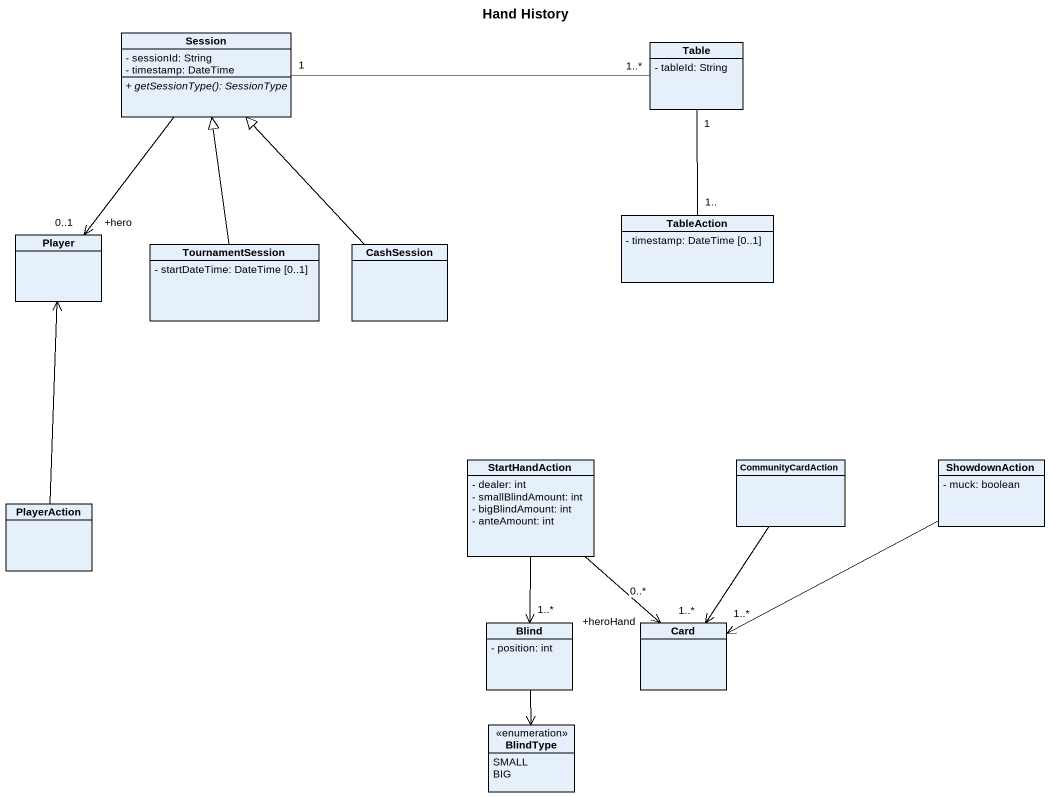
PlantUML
@startuml
title Hand History
hide circle
hide empty members
skinparam classAttributeIconSize 0
class Session {
  - sessionId: String
  - timestamp: DateTime
  {abstract} + getSessionType(): SessionType
}
class Table {
  - tableId: String
}
class Player
class TournamentSession {
  - startDateTime: DateTime [0..1]
}
class CashSession
class TableAction {
  - timestamp: DateTime [0..1]
}
class StartHandAction {
  - dealer: int
  - smallBlindAmount: int
  - bigBlindAmount: int
  - anteAmount: int
}
class CommunityCardAction
class ShowdownAction {
  - muck: boolean
}
class PlayerAction
class Blind {
  - position: int
}
class "Card" as Card_
enum BlindType {
  SMALL
  BIG
}
Session "1" -right- "1..*" Table
Session --> "+hero\n0..1" Player
Table "1" -- "1.." TableAction
TournamentSession -up-|> Session
CashSession -up-|> Session
StartHandAction --> "1..*" Blind
StartHandAction --> "+heroHand\n0..*" Card_
CommunityCardAction --> "1..*" Card_
ShowdownAction -left-> "1..*" Card_
PlayerAction -up-> Player
Blind --> BlindType
@enduml
